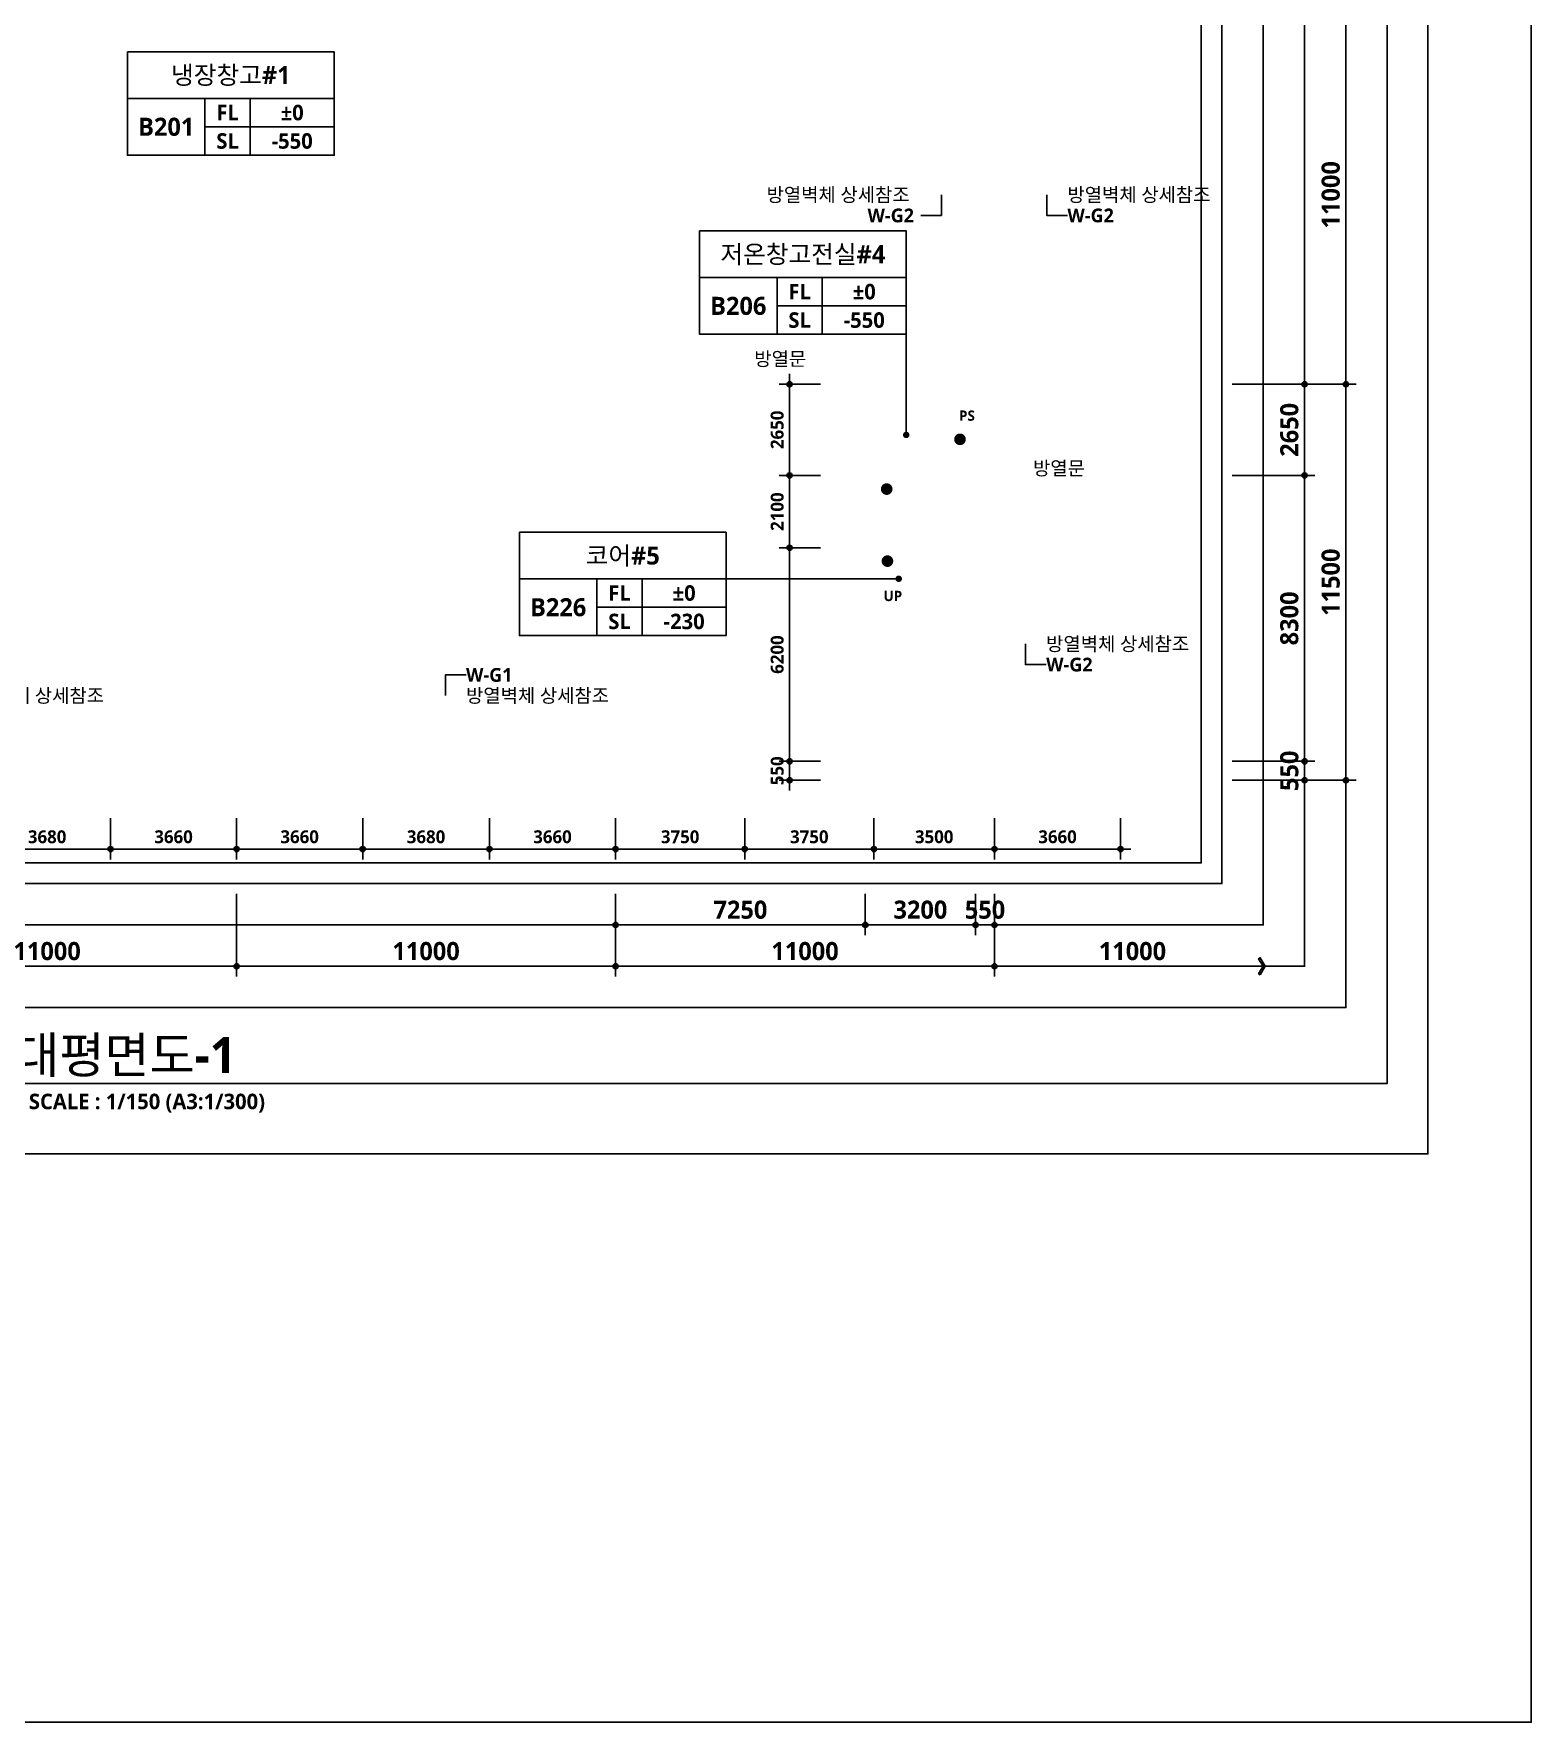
# Model space of a CAD drawing. Header units: millimetres. Extents: x -63924 to 190228206, y 0 to 456875599.
# Drawn here: x 45633 to 89100, y 0 to 49025 of the extents above; entities that cross this region are included whole.
import ezdxf
from ezdxf.enums import TextEntityAlignment as Align

# ---------------------------------------------------------------- set-up
doc = ezdxf.new("R2010")
doc.units = ezdxf.units.MM
doc.header["$LTSCALE"] = 150
doc.header["$MEASUREMENT"] = 0
doc.header["$PDSIZE"] = -10
doc.layers.get('0').update_dxf_attribs({"linetype": 'CONTINUOUS'})
doc.layers.get('Defpoints').update_dxf_attribs({"color": 153, "linetype": 'CONTINUOUS'})
for name, color, linetype in [('A-ANNO-DIM', 4, 'CONTINUOUS'), ('A-ANNO-GRA1', 7, 'CONTINUOUS'), ('A-ANNO-LEAD', 4, 'CONTINUOUS'), ('A-ANNO-TEXT1', 7, 'CONTINUOUS'), ('A-ANNO-TEXT2', 3, 'CONTINUOUS'), ('A-ANNO-TITL', 7, 'CONTINUOUS'), ('A-FLOR-MARK-ARCH', 1, 'CONTINUOUS'), ('A-ST-AXIS-DIM', 7, 'CONTINUOUS'), ('AA-XXXX-TXT1', 2, 'CONTINUOUS')]:
    doc.layers.add(name, color=color, linetype=linetype)
for name, color, linetype, plot in [('Defpoint', 161, 'CONTINUOUS', False), ('G(그리드1)', 185, 'CONTINUOUS', False), ('G(그리드2)', 235, 'CONTINUOUS', False)]:
    doc.layers.add(name, color=color, linetype=linetype, plot=plot)
doc.styles.add('2020음성 1차', font='')
doc.styles.add('SH_나눔', font='')
doc.styles.add('SH_대대리576', font='')
doc.styles.add('SH_진천_나눔', font='')
doc.styles.get('2020음성 1차').set_extended_font_data('NanumGothic', bold=True)
doc.styles.get('SH_나눔').set_extended_font_data('NanumGothic', bold=True)
doc.styles.get('SH_대대리576').set_extended_font_data('NanumGothic', bold=True)
doc.styles.get('SH_진천_나눔').set_extended_font_data('NanumGothic', bold=True)
doc.dimstyles.new('SHP 300', dxfattribs={"dimscale": 150, "dimtxt": 3.5, "dimasz": 1, "dimexe": 2, "dimexo": 2, "dimgap": 1, "dimtad": 1, "dimdec": 0, "dimzin": 0, "dimdsep": 46, "dimtxsty": 'SH_대대리576', "dimblk": 'DIMDOT', "dimcen": 0.09, "dimclrt": 3, "dimadec": 0, "dimazin": 1, "dimtfac": 1, "dimtdec": 0, "dimtix": 1, "dimtmove": 2, "dimatfit": 0, "dimldrblk": 'DIMDOT', "dimfxl": 1, "dimtolj": 1, "dimtzin": 0, "dimarcsym": 0})
doc.dimstyles.new('SHP300내부', dxfattribs={"dimscale": 150, "dimtxt": 2.5, "dimasz": 1, "dimexe": 2, "dimexo": 2, "dimgap": 1, "dimtad": 1, "dimdec": 0, "dimzin": 0, "dimdsep": 46, "dimtxsty": 'SH_대대리576', "dimblk": 'DIMDOT', "dimcen": 0.09, "dimclrd": 256, "dimclre": 256, "dimclrt": 3, "dimadec": 0, "dimazin": 1, "dimtfac": 1, "dimtdec": 0, "dimtix": 1, "dimtmove": 2, "dimatfit": 0, "dimldrblk": 'DIMDOT', "dimfxl": 1, "dimtolj": 1, "dimtzin": 0, "dimlwd": -1, "dimlwe": -1, "dimarcsym": 0})

# ---------------------------------------------------------------- blocks, each defined once
blk = doc.blocks.new('*U12')
at = {"layer": 'A-ANNO-TITL'}
blk.add_line((0, 0), (5050, 0), dxfattribs=at)
blk.add_circle((-450, 0), 450, dxfattribs=at)
at = {"layer": 'AA-XXXX-TXT1', "style": 'SH_대대리576'}
blk.add_attdef('DWG.TITLE', (250, 100), '', height=350, dxfattribs=at)
at = {"layer": 'AA-XXXX-TXT1', "color": 7, "style": 'SH_대대리576'}
blk.add_attdef('NO1', text='', height=300, dxfattribs=at).set_placement((-450, 0), align=Align.MIDDLE)
at = {"layer": 'AA-XXXX-TXT1', "style": 'SH_대대리576'}
blk.add_attdef('SCALE', text='', height=150, dxfattribs=at).set_placement((4800, -100), align=Align.TOP_RIGHT)
blk = doc.blocks.new('DIMDOT')
at = {"color": 0}
blk.add_line((-2, 0), (2, 0), dxfattribs=at)
for radius in [0.5, 0.25]:
    blk.add_circle((0, 0), radius, dxfattribs=at)
blk = doc.blocks.new('*D205')
at = {"layer": 'A-ANNO-DIM', "transparency": 16777216}
for p, q in [((68470, 36200), (67270, 36200)), ((67570, 36050), (67570, 34250)), ((68470, 34100), (67270, 34100))]:
    blk.add_line(p, q, dxfattribs=at)
at = {"layer": 'Defpoints', "color": 0, "transparency": 16777216}
for p in [(68770, 36200), (67570, 34100), (68770, 34100)]:
    blk.add_point(p, dxfattribs=at)
at = {"layer": 'A-ANNO-DIM', "linetype": 'ByBlock', "transparency": 16777216, "xscale": 150, "yscale": 150, "zscale": 150}
for p, rotation in [((67570, 36200), 90), ((67570, 34100), 270)]:
    blk.add_blockref('DIMDOT', p, dxfattribs=dict(at, rotation=rotation))
at = {"layer": 'A-ANNO-DIM', "color": 3, "transparency": 16777216, "insert": (67214, 35150), "char_height": 375, "attachment_point": 5, "rotation": 90, "style": 'SH_대대리576'}
blk.add_mtext('\\A1;2100', dxfattribs=at)
blk = doc.blocks.new('*D206')
at = {"layer": 'A-ANNO-DIM', "transparency": 16777216}
for p, q in [((68470, 38850), (67270, 38850)), ((67570, 36350), (67570, 38700)), ((68470, 36200), (67270, 36200))]:
    blk.add_line(p, q, dxfattribs=at)
at = {"layer": 'Defpoints', "color": 0, "transparency": 16777216}
for p in [(67570, 38850), (68770, 38850), (68770, 36200)]:
    blk.add_point(p, dxfattribs=at)
at = {"layer": 'A-ANNO-DIM', "linetype": 'ByBlock', "transparency": 16777216, "xscale": 150, "yscale": 150, "zscale": 150}
for p, rotation in [((67570, 38850), 90), ((67570, 36200), 270)]:
    blk.add_blockref('DIMDOT', p, dxfattribs=dict(at, rotation=rotation))
at = {"layer": 'A-ANNO-DIM', "color": 3, "transparency": 16777216, "insert": (67213, 37525), "char_height": 375, "attachment_point": 5, "rotation": 90, "style": 'SH_대대리576'}
blk.add_mtext('\\A1;2650', dxfattribs=at)
blk = doc.blocks.new('*D207')
at = {"layer": 'A-ANNO-DIM', "transparency": 16777216}
for p, q in [((68470, 34100), (67270, 34100)), ((67570, 28050), (67570, 33950)), ((68470, 27900), (67270, 27900))]:
    blk.add_line(p, q, dxfattribs=at)
at = {"layer": 'Defpoints', "color": 0, "transparency": 16777216}
for p in [(67570, 34100), (68770, 34100), (68770, 27900)]:
    blk.add_point(p, dxfattribs=at)
at = {"layer": 'A-ANNO-DIM', "linetype": 'ByBlock', "transparency": 16777216, "xscale": 150, "yscale": 150, "zscale": 150}
for p, rotation in [((67570, 34100), 90), ((67570, 27900), 270)]:
    blk.add_blockref('DIMDOT', p, dxfattribs=dict(at, rotation=rotation))
at = {"layer": 'A-ANNO-DIM', "color": 3, "transparency": 16777216, "insert": (67213, 31000), "char_height": 375, "attachment_point": 5, "rotation": 90, "style": 'SH_대대리576'}
blk.add_mtext('\\A1;6200', dxfattribs=at)
blk = doc.blocks.new('*D254')
at = {"layer": 'A-ANNO-DIM', "transparency": 16777216}
for p, q in [((44180, 26250), (44180, 25050)), ((47860, 26250), (47860, 25050)), ((47710, 25350), (44330, 25350))]:
    blk.add_line(p, q, dxfattribs=at)
at = {"layer": 'Defpoints', "color": 0, "transparency": 16777216}
for p in [(44180, 26550), (47860, 26550), (44180, 25350)]:
    blk.add_point(p, dxfattribs=at)
at = {"layer": 'A-ANNO-DIM', "linetype": 'ByBlock', "transparency": 16777216, "xscale": 150, "yscale": 150, "zscale": 150, "rotation": 180}
blk.add_blockref('DIMDOT', (44180, 25350), dxfattribs=at)
at = {"layer": 'A-ANNO-DIM', "linetype": 'ByBlock', "transparency": 16777216, "xscale": 150, "yscale": 150, "zscale": 150}
blk.add_blockref('DIMDOT', (47860, 25350), dxfattribs=at)
at = {"layer": 'A-ANNO-DIM', "color": 3, "transparency": 16777216, "insert": (46020, 25707), "char_height": 375, "attachment_point": 5, "style": 'SH_대대리576'}
blk.add_mtext('\\A1;3680', dxfattribs=at)
blk = doc.blocks.new('*D256')
at = {"layer": 'A-ANNO-DIM', "transparency": 16777216}
for p, q in [((47860, 26250), (47860, 25050)), ((51520, 26250), (51520, 25050)), ((48010, 25350), (51370, 25350))]:
    blk.add_line(p, q, dxfattribs=at)
at = {"layer": 'Defpoints', "color": 0, "transparency": 16777216}
for p in [(47860, 26550), (51520, 26550), (51520, 25350)]:
    blk.add_point(p, dxfattribs=at)
at = {"layer": 'A-ANNO-DIM', "linetype": 'ByBlock', "transparency": 16777216, "xscale": 150, "yscale": 150, "zscale": 150, "rotation": 180}
blk.add_blockref('DIMDOT', (47860, 25350), dxfattribs=at)
at = {"layer": 'A-ANNO-DIM', "linetype": 'ByBlock', "transparency": 16777216, "xscale": 150, "yscale": 150, "zscale": 150}
blk.add_blockref('DIMDOT', (51520, 25350), dxfattribs=at)
at = {"layer": 'A-ANNO-DIM', "color": 3, "transparency": 16777216, "insert": (49690, 25707), "char_height": 375, "attachment_point": 5, "style": 'SH_대대리576'}
blk.add_mtext('\\A1;3660', dxfattribs=at)
blk = doc.blocks.new('*D257')
at = {"layer": 'A-ANNO-DIM', "transparency": 16777216}
for p, q in [((51520, 26250), (51520, 25050)), ((55180, 26250), (55180, 25050)), ((51670, 25350), (55030, 25350))]:
    blk.add_line(p, q, dxfattribs=at)
at = {"layer": 'Defpoints', "color": 0, "transparency": 16777216}
for p in [(51520, 26550), (55180, 26550), (55180, 25350)]:
    blk.add_point(p, dxfattribs=at)
at = {"layer": 'A-ANNO-DIM', "linetype": 'ByBlock', "transparency": 16777216, "xscale": 150, "yscale": 150, "zscale": 150, "rotation": 180}
blk.add_blockref('DIMDOT', (51520, 25350), dxfattribs=at)
at = {"layer": 'A-ANNO-DIM', "linetype": 'ByBlock', "transparency": 16777216, "xscale": 150, "yscale": 150, "zscale": 150}
blk.add_blockref('DIMDOT', (55180, 25350), dxfattribs=at)
at = {"layer": 'A-ANNO-DIM', "color": 3, "transparency": 16777216, "insert": (53350, 25707), "char_height": 375, "attachment_point": 5, "style": 'SH_대대리576'}
blk.add_mtext('\\A1;3660', dxfattribs=at)
blk = doc.blocks.new('*D258')
at = {"layer": 'A-ANNO-DIM', "transparency": 16777216}
for p, q in [((55180, 26250), (55180, 25050)), ((58860, 26250), (58860, 25050)), ((58710, 25350), (55330, 25350))]:
    blk.add_line(p, q, dxfattribs=at)
at = {"layer": 'Defpoints', "color": 0, "transparency": 16777216}
for p in [(55180, 26550), (58860, 26550), (55180, 25350)]:
    blk.add_point(p, dxfattribs=at)
at = {"layer": 'A-ANNO-DIM', "linetype": 'ByBlock', "transparency": 16777216, "xscale": 150, "yscale": 150, "zscale": 150, "rotation": 180}
blk.add_blockref('DIMDOT', (55180, 25350), dxfattribs=at)
at = {"layer": 'A-ANNO-DIM', "linetype": 'ByBlock', "transparency": 16777216, "xscale": 150, "yscale": 150, "zscale": 150}
blk.add_blockref('DIMDOT', (58860, 25350), dxfattribs=at)
at = {"layer": 'A-ANNO-DIM', "color": 3, "transparency": 16777216, "insert": (57020, 25707), "char_height": 375, "attachment_point": 5, "style": 'SH_대대리576'}
blk.add_mtext('\\A1;3680', dxfattribs=at)
blk = doc.blocks.new('*D259')
at = {"layer": 'A-ANNO-DIM', "transparency": 16777216}
for p, q in [((58860, 26250), (58860, 25050)), ((62520, 26250), (62520, 25050)), ((59010, 25350), (62370, 25350))]:
    blk.add_line(p, q, dxfattribs=at)
at = {"layer": 'Defpoints', "color": 0, "transparency": 16777216}
for p in [(58860, 26550), (62520, 26550), (62520, 25350)]:
    blk.add_point(p, dxfattribs=at)
at = {"layer": 'A-ANNO-DIM', "linetype": 'ByBlock', "transparency": 16777216, "xscale": 150, "yscale": 150, "zscale": 150, "rotation": 180}
blk.add_blockref('DIMDOT', (58860, 25350), dxfattribs=at)
at = {"layer": 'A-ANNO-DIM', "linetype": 'ByBlock', "transparency": 16777216, "xscale": 150, "yscale": 150, "zscale": 150}
blk.add_blockref('DIMDOT', (62520, 25350), dxfattribs=at)
at = {"layer": 'A-ANNO-DIM', "color": 3, "transparency": 16777216, "insert": (60690, 25707), "char_height": 375, "attachment_point": 5, "style": 'SH_대대리576'}
blk.add_mtext('\\A1;3660', dxfattribs=at)
blk = doc.blocks.new('*D260')
at = {"layer": 'A-ANNO-DIM', "transparency": 16777216}
for p, q in [((70020, 26250), (70020, 25050)), ((73520, 26250), (73520, 25050)), ((73370, 25350), (70170, 25350))]:
    blk.add_line(p, q, dxfattribs=at)
at = {"layer": 'Defpoints', "color": 0, "transparency": 16777216}
for p in [(70020, 26550), (73520, 26550), (70020, 25350)]:
    blk.add_point(p, dxfattribs=at)
at = {"layer": 'A-ANNO-DIM', "linetype": 'ByBlock', "transparency": 16777216, "xscale": 150, "yscale": 150, "zscale": 150, "rotation": 180}
blk.add_blockref('DIMDOT', (70020, 25350), dxfattribs=at)
at = {"layer": 'A-ANNO-DIM', "linetype": 'ByBlock', "transparency": 16777216, "xscale": 150, "yscale": 150, "zscale": 150}
blk.add_blockref('DIMDOT', (73520, 25350), dxfattribs=at)
at = {"layer": 'A-ANNO-DIM', "color": 3, "transparency": 16777216, "insert": (71770, 25707), "char_height": 375, "attachment_point": 5, "style": 'SH_대대리576'}
blk.add_mtext('\\A1;3500', dxfattribs=at)
blk = doc.blocks.new('*D261')
at = {"layer": 'A-ANNO-DIM', "transparency": 16777216}
for p, q in [((66270, 26250), (66270, 25050)), ((70020, 26250), (70020, 25050)), ((66420, 25350), (69870, 25350))]:
    blk.add_line(p, q, dxfattribs=at)
at = {"layer": 'Defpoints', "color": 0, "transparency": 16777216}
for p in [(66270, 26550), (70020, 26550), (70020, 25350)]:
    blk.add_point(p, dxfattribs=at)
at = {"layer": 'A-ANNO-DIM', "linetype": 'ByBlock', "transparency": 16777216, "xscale": 150, "yscale": 150, "zscale": 150, "rotation": 180}
blk.add_blockref('DIMDOT', (66270, 25350), dxfattribs=at)
at = {"layer": 'A-ANNO-DIM', "linetype": 'ByBlock', "transparency": 16777216, "xscale": 150, "yscale": 150, "zscale": 150}
blk.add_blockref('DIMDOT', (70020, 25350), dxfattribs=at)
at = {"layer": 'A-ANNO-DIM', "color": 3, "transparency": 16777216, "insert": (68145, 25707), "char_height": 375, "attachment_point": 5, "style": 'SH_대대리576'}
blk.add_mtext('\\A1;3750', dxfattribs=at)
blk = doc.blocks.new('*D262')
at = {"layer": 'A-ANNO-DIM', "transparency": 16777216}
for p, q in [((62520, 26250), (62520, 25050)), ((66270, 26250), (66270, 25050)), ((66120, 25350), (62670, 25350))]:
    blk.add_line(p, q, dxfattribs=at)
at = {"layer": 'Defpoints', "color": 0, "transparency": 16777216}
for p in [(62520, 26550), (66270, 26550), (62520, 25350)]:
    blk.add_point(p, dxfattribs=at)
at = {"layer": 'A-ANNO-DIM', "linetype": 'ByBlock', "transparency": 16777216, "xscale": 150, "yscale": 150, "zscale": 150, "rotation": 180}
blk.add_blockref('DIMDOT', (62520, 25350), dxfattribs=at)
at = {"layer": 'A-ANNO-DIM', "linetype": 'ByBlock', "transparency": 16777216, "xscale": 150, "yscale": 150, "zscale": 150}
blk.add_blockref('DIMDOT', (66270, 25350), dxfattribs=at)
at = {"layer": 'A-ANNO-DIM', "color": 3, "transparency": 16777216, "insert": (64395, 25707), "char_height": 375, "attachment_point": 5, "style": 'SH_대대리576'}
blk.add_mtext('\\A1;3750', dxfattribs=at)
blk = doc.blocks.new('*D263')
at = {"layer": 'A-ANNO-DIM', "transparency": 16777216}
for p, q in [((73520, 26250), (73520, 25050)), ((77180, 26250), (77180, 25050)), ((73670, 25350), (77030, 25350))]:
    blk.add_line(p, q, dxfattribs=at)
at = {"layer": 'Defpoints', "color": 0, "transparency": 16777216}
for p in [(73520, 26550), (77180, 26550), (77180, 25350)]:
    blk.add_point(p, dxfattribs=at)
at = {"layer": 'A-ANNO-DIM', "linetype": 'ByBlock', "transparency": 16777216, "xscale": 150, "yscale": 150, "zscale": 150, "rotation": 180}
blk.add_blockref('DIMDOT', (73520, 25350), dxfattribs=at)
at = {"layer": 'A-ANNO-DIM', "linetype": 'ByBlock', "transparency": 16777216, "xscale": 150, "yscale": 150, "zscale": 150}
blk.add_blockref('DIMDOT', (77180, 25350), dxfattribs=at)
at = {"layer": 'A-ANNO-DIM', "color": 3, "transparency": 16777216, "insert": (75350, 25707), "char_height": 375, "attachment_point": 5, "style": 'SH_대대리576'}
blk.add_mtext('\\A1;3660', dxfattribs=at)
blk = doc.blocks.new('G$C9D92D8A7')
at = {"layer": 'A-ANNO-GRA1'}
for p, q in [((0, 11), (40, 11)), ((15, 11), (15, 0)), ((23.75, 11), (23.75, 0)), ((15, 5.5), (40, 5.5))]:
    blk.add_line(p, q, dxfattribs=at)
blk.add_lwpolyline([(0, 20), (0, 0), (40, 0), (40, 20)], close=True, dxfattribs=at)
at = {"style": '2020음성 1차'}
for tag, height, p in [('실명', 3.5, (20, 15.5)), ('마감레벨', 3, (31.875, 8.25)), ('실번호', 3.5, (7.5, 5.5)), ('구조레벨', 3, (31.875, 2.75))]:
    blk.add_attdef(tag, text='', height=height, dxfattribs=at).set_placement(p, align=Align.MIDDLE_CENTER)
at = {"layer": 'A-ANNO-TEXT1', "style": 'SH_나눔'}
for s, p in [('FL', (19.375, 8.25)), ('SL', (19.375, 2.75))]:
    blk.add_text(s, height=3, dxfattribs=at).set_placement(p, align=Align.MIDDLE)
blk = doc.blocks.new('*D334')
at = {"layer": 'A-ST-AXIS-DIM', "color": 0, "lineweight": -2, "transparency": 16777216}
for p, q in [((40520, 24050), (40520, 21650)), ((51520, 24050), (51520, 21650)), ((40670, 21950), (51370, 21950))]:
    blk.add_line(p, q, dxfattribs=at)
at = {"layer": 'Defpoints', "color": 0, "transparency": 16777216}
for p in [(40520, 24350), (51520, 24350), (51520, 21950)]:
    blk.add_point(p, dxfattribs=at)
at = {"layer": 'A-ST-AXIS-DIM', "color": 0, "linetype": 'ByBlock', "lineweight": -2, "transparency": 16777216, "xscale": 150, "yscale": 150, "zscale": 150, "rotation": 180}
blk.add_blockref('DIMDOT', (40520, 21950), dxfattribs=at)
at = {"layer": 'A-ST-AXIS-DIM', "color": 0, "linetype": 'ByBlock', "lineweight": -2, "transparency": 16777216, "xscale": 150, "yscale": 150, "zscale": 150}
blk.add_blockref('DIMDOT', (51520, 21950), dxfattribs=at)
at = {"layer": 'A-ST-AXIS-DIM', "color": 3, "transparency": 16777216, "insert": (46020, 22388), "char_height": 525, "attachment_point": 5, "style": 'SH_대대리576'}
blk.add_mtext('\\A1;11000', dxfattribs=at)
blk = doc.blocks.new('*D335')
at = {"layer": 'A-ST-AXIS-DIM', "color": 0, "lineweight": -2, "transparency": 16777216}
for p, q in [((51520, 24050), (51520, 21650)), ((62520, 24050), (62520, 21650)), ((62370, 21950), (51670, 21950))]:
    blk.add_line(p, q, dxfattribs=at)
at = {"layer": 'Defpoints', "color": 0, "transparency": 16777216}
for p in [(51520, 24350), (62520, 24350), (51520, 21950)]:
    blk.add_point(p, dxfattribs=at)
at = {"layer": 'A-ST-AXIS-DIM', "color": 0, "linetype": 'ByBlock', "lineweight": -2, "transparency": 16777216, "xscale": 150, "yscale": 150, "zscale": 150, "rotation": 180}
blk.add_blockref('DIMDOT', (51520, 21950), dxfattribs=at)
at = {"layer": 'A-ST-AXIS-DIM', "color": 0, "linetype": 'ByBlock', "lineweight": -2, "transparency": 16777216, "xscale": 150, "yscale": 150, "zscale": 150}
blk.add_blockref('DIMDOT', (62520, 21950), dxfattribs=at)
at = {"layer": 'A-ST-AXIS-DIM', "color": 3, "transparency": 16777216, "insert": (57020, 22388), "char_height": 525, "attachment_point": 5, "style": 'SH_대대리576'}
blk.add_mtext('\\A1;11000', dxfattribs=at)
blk = doc.blocks.new('*D336')
at = {"layer": 'A-ST-AXIS-DIM', "color": 0, "lineweight": -2, "transparency": 16777216}
for p, q in [((62520, 24050), (62520, 21650)), ((73520, 24050), (73520, 21650)), ((62670, 21950), (73370, 21950))]:
    blk.add_line(p, q, dxfattribs=at)
at = {"layer": 'Defpoints', "color": 0, "transparency": 16777216}
for p in [(62520, 24350), (73520, 24350), (73520, 21950)]:
    blk.add_point(p, dxfattribs=at)
at = {"layer": 'A-ST-AXIS-DIM', "color": 0, "linetype": 'ByBlock', "lineweight": -2, "transparency": 16777216, "xscale": 150, "yscale": 150, "zscale": 150, "rotation": 180}
blk.add_blockref('DIMDOT', (62520, 21950), dxfattribs=at)
at = {"layer": 'A-ST-AXIS-DIM', "color": 0, "linetype": 'ByBlock', "lineweight": -2, "transparency": 16777216, "xscale": 150, "yscale": 150, "zscale": 150}
blk.add_blockref('DIMDOT', (73520, 21950), dxfattribs=at)
at = {"layer": 'A-ST-AXIS-DIM', "color": 3, "transparency": 16777216, "insert": (68020, 22388), "char_height": 525, "attachment_point": 5, "style": 'SH_대대리576'}
blk.add_mtext('\\A1;11000', dxfattribs=at)
blk = doc.blocks.new('*D346')
at = {"layer": 'A-ANNO-DIM', "transparency": 16777216}
blk.add_arc((150630, 27350), 1820, 50.9975, 175.2755, dxfattribs=at)
at = {"layer": 'Defpoints', "color": 0, "transparency": 16777216}
for p in [(168630, 46168), (150603, 29169), (26630, 27350), (168630, 27350), (144057, 20479)]:
    blk.add_point(p, dxfattribs=at)
at = {"layer": 'A-ANNO-DIM', "linetype": 'ByBlock', "transparency": 16777216, "xscale": 150, "yscale": 150, "zscale": 150}
for p, rotation in [((151888, 28665), 318.6352696960233), ((148810, 27350), 267.6377603239947)]:
    blk.add_blockref('DIMDOT', p, dxfattribs=dict(at, rotation=rotation))
at = {"layer": 'A-ANNO-DIM', "color": 3, "transparency": 16777216, "insert": (149772, 29358), "char_height": 375, "attachment_point": 5, "rotation": 23.1365, "style": 'SH_대대리576'}
blk.add_mtext('\\A1;134%%d', dxfattribs=at)
blk = doc.blocks.new('*D376')
at = {"layer": 'A-ST-AXIS-DIM', "color": 0, "lineweight": -2, "transparency": 16777216}
for p, q in [((80420, 38850), (84020, 38850)), ((83720, 38700), (83720, 27500)), ((80420, 27350), (84020, 27350))]:
    blk.add_line(p, q, dxfattribs=at)
at = {"layer": 'Defpoints', "color": 0, "transparency": 16777216}
for p in [(80120, 38850), (80120, 27350), (83720, 27350)]:
    blk.add_point(p, dxfattribs=at)
at = {"layer": 'A-ST-AXIS-DIM', "color": 0, "linetype": 'ByBlock', "lineweight": -2, "transparency": 16777216, "xscale": 150, "yscale": 150, "zscale": 150}
for p, rotation in [((83720, 38850), 90), ((83720, 27350), 270)]:
    blk.add_blockref('DIMDOT', p, dxfattribs=dict(at, rotation=rotation))
at = {"layer": 'A-ST-AXIS-DIM', "color": 3, "transparency": 16777216, "insert": (83281, 33100), "char_height": 525, "attachment_point": 5, "rotation": 90, "style": 'SH_대대리576'}
blk.add_mtext('\\A1;11500', dxfattribs=at)
blk = doc.blocks.new('*D377')
at = {"layer": 'A-ST-AXIS-DIM', "color": 0, "lineweight": -2, "transparency": 16777216}
for p, q in [((80420, 49850), (84020, 49850)), ((83720, 39000), (83720, 49700)), ((80420, 38850), (84020, 38850))]:
    blk.add_line(p, q, dxfattribs=at)
at = {"layer": 'Defpoints', "color": 0, "transparency": 16777216}
for p in [(80120, 49850), (83720, 49850), (80120, 38850)]:
    blk.add_point(p, dxfattribs=at)
at = {"layer": 'A-ST-AXIS-DIM', "color": 0, "linetype": 'ByBlock', "lineweight": -2, "transparency": 16777216, "xscale": 150, "yscale": 150, "zscale": 150}
for p, rotation in [((83720, 49850), 90), ((83720, 38850), 270)]:
    blk.add_blockref('DIMDOT', p, dxfattribs=dict(at, rotation=rotation))
at = {"layer": 'A-ST-AXIS-DIM', "color": 3, "transparency": 16777216, "insert": (83282, 44350), "char_height": 525, "attachment_point": 5, "rotation": 90, "style": 'SH_대대리576'}
blk.add_mtext('\\A1;11000', dxfattribs=at)
blk = doc.blocks.new('*D383')
at = {"layer": 'A-ST-AXIS-DIM', "color": 0, "lineweight": -2, "transparency": 16777216}
for p, q in [((82520, 28050), (82520, 28200)), ((80420, 27900), (82820, 27900)), ((82520, 27900), (82520, 27350)), ((80420, 27350), (82820, 27350)), ((82520, 27200), (82520, 27050))]:
    blk.add_line(p, q, dxfattribs=at)
at = {"layer": 'Defpoints', "color": 0, "transparency": 16777216}
for p in [(80120, 27900), (80120, 27350), (82520, 27350)]:
    blk.add_point(p, dxfattribs=at)
at = {"layer": 'A-ST-AXIS-DIM', "color": 0, "linetype": 'ByBlock', "lineweight": -2, "transparency": 16777216, "xscale": 150, "yscale": 150, "zscale": 150}
for p, rotation in [((82520, 27900), 270), ((82520, 27350), 90)]:
    blk.add_blockref('DIMDOT', p, dxfattribs=dict(at, rotation=rotation))
at = {"layer": 'A-ST-AXIS-DIM', "color": 3, "transparency": 16777216, "insert": (82081, 27625), "char_height": 525, "attachment_point": 5, "rotation": 90, "style": 'SH_대대리576'}
blk.add_mtext('\\A1;550', dxfattribs=at)
blk = doc.blocks.new('*D384')
at = {"layer": 'A-ST-AXIS-DIM', "color": 0, "lineweight": -2, "transparency": 16777216}
for p, q in [((80420, 36200), (82820, 36200)), ((82520, 28050), (82520, 36050)), ((80420, 27900), (82820, 27900))]:
    blk.add_line(p, q, dxfattribs=at)
at = {"layer": 'Defpoints', "color": 0, "transparency": 16777216}
for p in [(80120, 36200), (82520, 36200), (80120, 27900)]:
    blk.add_point(p, dxfattribs=at)
at = {"layer": 'A-ST-AXIS-DIM', "color": 0, "linetype": 'ByBlock', "lineweight": -2, "transparency": 16777216, "xscale": 150, "yscale": 150, "zscale": 150}
for p, rotation in [((82520, 36200), 90), ((82520, 27900), 270)]:
    blk.add_blockref('DIMDOT', p, dxfattribs=dict(at, rotation=rotation))
at = {"layer": 'A-ST-AXIS-DIM', "color": 3, "transparency": 16777216, "insert": (82080, 32050), "char_height": 525, "attachment_point": 5, "rotation": 90, "style": 'SH_대대리576'}
blk.add_mtext('\\A1;8300', dxfattribs=at)
blk = doc.blocks.new('*D385')
at = {"layer": 'A-ST-AXIS-DIM', "color": 0, "lineweight": -2, "transparency": 16777216}
for p, q in [((80420, 38850), (82820, 38850)), ((82520, 38700), (82520, 36350)), ((80420, 36200), (82820, 36200))]:
    blk.add_line(p, q, dxfattribs=at)
at = {"layer": 'Defpoints', "color": 0, "transparency": 16777216}
for p in [(80120, 38850), (80120, 36200), (82520, 36200)]:
    blk.add_point(p, dxfattribs=at)
at = {"layer": 'A-ST-AXIS-DIM', "color": 0, "linetype": 'ByBlock', "lineweight": -2, "transparency": 16777216, "xscale": 150, "yscale": 150, "zscale": 150}
for p, rotation in [((82520, 38850), 90), ((82520, 36200), 270)]:
    blk.add_blockref('DIMDOT', p, dxfattribs=dict(at, rotation=rotation))
at = {"layer": 'A-ST-AXIS-DIM', "color": 3, "transparency": 16777216, "insert": (82080, 37525), "char_height": 525, "attachment_point": 5, "rotation": 90, "style": 'SH_대대리576'}
blk.add_mtext('\\A1;2650', dxfattribs=at)
blk = doc.blocks.new('*D389')
at = {"layer": 'A-ST-AXIS-DIM', "color": 0, "lineweight": -2, "transparency": 16777216}
for p, q in [((72970, 24050), (72970, 22850)), ((73520, 24050), (73520, 22850)), ((72820, 23150), (72670, 23150)), ((72970, 23150), (73520, 23150)), ((73670, 23150), (73820, 23150))]:
    blk.add_line(p, q, dxfattribs=at)
at = {"layer": 'Defpoints', "color": 0, "transparency": 16777216}
for p in [(72970, 24350), (73520, 24350), (73520, 23150)]:
    blk.add_point(p, dxfattribs=at)
at = {"layer": 'A-ST-AXIS-DIM', "color": 0, "linetype": 'ByBlock', "lineweight": -2, "transparency": 16777216, "xscale": 150, "yscale": 150, "zscale": 150}
blk.add_blockref('DIMDOT', (72970, 23150), dxfattribs=at)
at = {"layer": 'A-ST-AXIS-DIM', "color": 0, "linetype": 'ByBlock', "lineweight": -2, "transparency": 16777216, "xscale": 150, "yscale": 150, "zscale": 150, "rotation": 180}
blk.add_blockref('DIMDOT', (73520, 23150), dxfattribs=at)
at = {"layer": 'A-ST-AXIS-DIM', "color": 3, "transparency": 16777216, "insert": (73245, 23589), "char_height": 525, "attachment_point": 5, "style": 'SH_대대리576'}
blk.add_mtext('\\A1;550', dxfattribs=at)
blk = doc.blocks.new('*D390')
at = {"layer": 'A-ST-AXIS-DIM', "color": 0, "lineweight": -2, "transparency": 16777216}
for p, q in [((69770, 24050), (69770, 22850)), ((72970, 24050), (72970, 22850)), ((72820, 23150), (69920, 23150))]:
    blk.add_line(p, q, dxfattribs=at)
at = {"layer": 'Defpoints', "color": 0, "transparency": 16777216}
for p in [(69770, 24350), (72970, 24350), (69770, 23150)]:
    blk.add_point(p, dxfattribs=at)
at = {"layer": 'A-ST-AXIS-DIM', "color": 0, "linetype": 'ByBlock', "lineweight": -2, "transparency": 16777216, "xscale": 150, "yscale": 150, "zscale": 150, "rotation": 180}
blk.add_blockref('DIMDOT', (69770, 23150), dxfattribs=at)
at = {"layer": 'A-ST-AXIS-DIM', "color": 0, "linetype": 'ByBlock', "lineweight": -2, "transparency": 16777216, "xscale": 150, "yscale": 150, "zscale": 150}
blk.add_blockref('DIMDOT', (72970, 23150), dxfattribs=at)
at = {"layer": 'A-ST-AXIS-DIM', "color": 3, "transparency": 16777216, "insert": (71370, 23590), "char_height": 525, "attachment_point": 5, "style": 'SH_대대리576'}
blk.add_mtext('\\A1;3200', dxfattribs=at)
blk = doc.blocks.new('*D391')
at = {"layer": 'A-ST-AXIS-DIM', "color": 0, "lineweight": -2, "transparency": 16777216}
for p, q in [((62520, 24050), (62520, 22850)), ((69770, 24050), (69770, 22850)), ((62670, 23150), (69620, 23150))]:
    blk.add_line(p, q, dxfattribs=at)
at = {"layer": 'Defpoints', "color": 0, "transparency": 16777216}
for p in [(62520, 24350), (69770, 24350), (69770, 23150)]:
    blk.add_point(p, dxfattribs=at)
at = {"layer": 'A-ST-AXIS-DIM', "color": 0, "linetype": 'ByBlock', "lineweight": -2, "transparency": 16777216, "xscale": 150, "yscale": 150, "zscale": 150, "rotation": 180}
blk.add_blockref('DIMDOT', (62520, 23150), dxfattribs=at)
at = {"layer": 'A-ST-AXIS-DIM', "color": 0, "linetype": 'ByBlock', "lineweight": -2, "transparency": 16777216, "xscale": 150, "yscale": 150, "zscale": 150}
blk.add_blockref('DIMDOT', (69770, 23150), dxfattribs=at)
at = {"layer": 'A-ST-AXIS-DIM', "color": 3, "transparency": 16777216, "insert": (66145, 23589), "char_height": 525, "attachment_point": 5, "style": 'SH_대대리576'}
blk.add_mtext('\\A1;7250', dxfattribs=at)
blk = doc.blocks.new('*D870')
at = {"layer": 'A-ANNO-DIM', "transparency": 16777216}
for p, q in [((67570, 28050), (67570, 28200)), ((68470, 27900), (67270, 27900)), ((67570, 27900), (67570, 27350)), ((68470, 27350), (67270, 27350)), ((67570, 27200), (67570, 27050))]:
    blk.add_line(p, q, dxfattribs=at)
at = {"layer": 'Defpoints', "color": 0, "transparency": 16777216}
for p in [(68770, 27900), (67570, 27350), (68770, 27350)]:
    blk.add_point(p, dxfattribs=at)
at = {"layer": 'A-ANNO-DIM', "linetype": 'ByBlock', "transparency": 16777216, "xscale": 150, "yscale": 150, "zscale": 150}
for p, rotation in [((67570, 27900), 270), ((67570, 27350), 90)]:
    blk.add_blockref('DIMDOT', p, dxfattribs=dict(at, rotation=rotation))
at = {"layer": 'A-ANNO-DIM', "color": 3, "transparency": 16777216, "insert": (67214, 27625), "char_height": 375, "attachment_point": 5, "rotation": 90, "style": 'SH_대대리576'}
blk.add_mtext('\\A1;550', dxfattribs=at)

msp = doc.modelspace()

# ---------------------------------------------------------------- linework, layer by layer
for points in [[(70957.5, 37377.2), (70957.5, 40300)], [(70740, 33200), (65729.7, 33200)]]:
    msp.add_lwpolyline(points)
at = {"const_width": 93.8}
for points in [[(70957.5, 37330.4, 1), (70957.5, 37424.1, 1)], [(70786.9, 33200, 1), (70693.1, 33200, 1)]]:
    msp.add_lwpolyline(points, format="xyb", close=True, dxfattribs=at)
at = {"layer": 'A-ANNO-LEAD'}
for points in [[(73177.5, 44350, 0, 83.3, 0), (72927.5, 44350, 0, 0, 0), (71377.5, 44350, 0, 0, 0)], [(73837.5, 44350, 0, 83.3, 0), (74087.5, 44350, 0, 0, 0), (75637.5, 44350, 0, 0, 0)], [(69490, 38385, 0, 83.3, 0), (69365, 38601.5, 0, 0, 0), (68796.5, 39586.2, 0, 0, 0), (68054.1, 39586.2, 0, 0, 0)], [(73260, 35210, 0, 83.3, 0), (73385, 35426.5, 0, 0, 0), (73953.5, 36411.2, 0, 0, 0), (74638.3, 36411.2, 0, 0, 0)], [(73220, 31310, 0, 83.3, 0), (73470, 31310, 0, 0, 0), (75020, 31310, 0, 0, 0)]]:
    msp.add_lwpolyline(points, format="xyseb", dxfattribs=at)
for points in [[(71377.5, 43750), (71977.5, 43750), (71977.5, 44350)], [(75637.5, 43750), (75037.5, 43750), (75037.5, 44350)], [(75020, 30710), (74420, 30710), (74420, 31310)]]:
    msp.add_lwpolyline(points, dxfattribs=at)
at = {"layer": 'A-ANNO-LEAD', "elevation": 103000}
msp.add_lwpolyline([(57580, 29809.2), (57580, 30409.2), (58180, 30409.2)], dxfattribs=at)
msp.add_lwpolyline([(57580, 28600, 0, 83.3, 0), (57580, 28850, 0, 0, 0), (57580, 29809.2, 0, 0, 0), (58180, 29809.2, 0, 0, 0)], format="xyseb", dxfattribs=at)
at = {"layer": 'A-FLOR-MARK-ARCH', "const_width": 168.8}
for points in [[(72434, 37250, 1), (72602.7, 37250, 1)], [(70306.7, 35804.6, 1), (70475.5, 35804.6, 1)], [(70327.5, 33712.9, 1), (70496.3, 33712.9, 1)]]:
    msp.add_lwpolyline(points, format="xyb", close=True, dxfattribs=at)
at = {"layer": 'A-ST-AXIS-DIM'}
msp.add_line((81380, 21950), (73670, 21950), dxfattribs=at)
at = {"layer": 'A-ST-AXIS-DIM', "linetype": 'Continuous'}
msp.add_lwpolyline([(81236.6, 21705.4), (81187.7, 21734.1), (81314.3, 21950), (81187.6, 22166), (81236.6, 22194.6), (81380, 21950)], close=True, dxfattribs=at)
at = {"layer": 'Defpoint'}
for points in [[(0, 126000), (89100, 126000), (89100, 0), (0, 0)], [(0, 0), (89100, 0), (89100, 126000), (0, 126000)], [(3000, 123000), (86100, 123000), (86100, 16500), (3000, 16500)], [(3000, 123000), (86100, 123000), (86100, 16500), (3000, 16500)]]:
    msp.add_lwpolyline(points, close=True, dxfattribs=at)
at = {"layer": 'G(그리드1)'}
for points in [[(6120, 119950), (84920, 119950), (84920, 18550), (6120, 18550)], [(7320, 118750), (83720, 118750), (83720, 20750), (7320, 20750)], [(8520, 117550), (82520, 117550), (82520, 21950), (8520, 21950)], [(9720, 116350), (81320, 116350), (81320, 23150), (9720, 23150)], [(10920, 115150), (80120, 115150), (80120, 24350), (10920, 24350)]]:
    msp.add_lwpolyline(points, close=True, dxfattribs=at)
at = {"layer": 'G(그리드2)'}
msp.add_lwpolyline([(11520, 114550), (79520, 114550), (79520, 24950), (11520, 24950)], close=True, dxfattribs=at)

# ---------------------------------------------------------------- block references
ref = msp.add_blockref('*U12', (37944.9, 18550), dxfattribs=dict(xscale=3, yscale=3, zscale=3))
ref.add_attrib('SCALE', 'SCALE : 1/150 (A3:1/300)', dxfattribs={"layer": 'A-ANNO-TITL', "height": 450, "style": 'SH_대대리576'}).set_placement((52345.1, 18250), align=Align.TOP_RIGHT)
ref.add_attrib('DWG.TITLE', '지하2층 확대평면도-1', (38694.9, 18850), dxfattribs={"layer": 'A-ANNO-TITL', "height": 1043.723, "style": 'SH_대대리576'})
ref.add_attrib('NO1', '1', dxfattribs={"layer": 'A-ANNO-TITL', "color": 7, "height": 750, "style": 'SH_대대리576'}).set_placement((36594.9, 18550), align=Align.MIDDLE)
at = {"layer": 'A-ANNO-TEXT1'}
ref = msp.add_blockref('G$C9D92D8A7', (48352.5, 45500), dxfattribs=dict(at, xscale=150, yscale=150, zscale=150))
ref.add_attrib('실명', '냉장창고#1', dxfattribs={"layer": 'A-ANNO-TEXT2', "height": 525, "style": '2020음성 1차'}).set_placement((51352.5, 47825, 103000), align=Align.MIDDLE_CENTER)
ref.add_attrib('실번호', 'B201', dxfattribs={"layer": 'A-ANNO-TEXT2', "height": 525, "style": '2020음성 1차'}).set_placement((49477.5, 46325, 103000), align=Align.MIDDLE_CENTER)
ref.add_attrib('마감레벨', '%%p0', dxfattribs={"height": 450, "style": '2020음성 1차'}).set_placement((53133.7, 46737.5, 103000), align=Align.MIDDLE_CENTER)
ref.add_attrib('구조레벨', '-550', dxfattribs={"height": 450, "style": '2020음성 1차'}).set_placement((53133.7, 45912.5, 103000), align=Align.MIDDLE_CENTER)
ref = msp.add_blockref('G$C9D92D8A7', (64957.5, 40300), dxfattribs=dict(at, xscale=150, yscale=150, zscale=150))
ref.add_attrib('실명', '저온창고전실#4', dxfattribs={"layer": 'A-ANNO-TEXT2', "height": 525, "style": '2020음성 1차'}).set_placement((67957.5, 42625, 309000), align=Align.MIDDLE_CENTER)
ref.add_attrib('실번호', 'B206', dxfattribs={"layer": 'A-ANNO-TEXT2', "height": 525, "style": '2020음성 1차'}).set_placement((66082.5, 41125, 309000), align=Align.MIDDLE_CENTER)
ref.add_attrib('마감레벨', '%%p0', dxfattribs={"height": 450, "style": '2020음성 1차'}).set_placement((69738.7, 41537.5, 309000), align=Align.MIDDLE_CENTER)
ref.add_attrib('구조레벨', '-550', dxfattribs={"height": 450, "style": '2020음성 1차'}).set_placement((69738.7, 40712.5, 309000), align=Align.MIDDLE_CENTER)
ref = msp.add_blockref('G$C9D92D8A7', (59729.7, 31550), dxfattribs=dict(at, xscale=150, yscale=150, zscale=150))
ref.add_attrib('실명', '코어#5', dxfattribs={"layer": 'A-ANNO-TEXT2', "height": 525, "style": '2020음성 1차'}).set_placement((62729.7, 33875, 309000), align=Align.MIDDLE_CENTER)
ref.add_attrib('실번호', 'B226', dxfattribs={"layer": 'A-ANNO-TEXT2', "height": 525, "style": '2020음성 1차'}).set_placement((60854.7, 32375, 309000), align=Align.MIDDLE_CENTER)
ref.add_attrib('마감레벨', '%%p0', dxfattribs={"height": 450, "style": '2020음성 1차'}).set_placement((64511, 32787.5, 309000), align=Align.MIDDLE_CENTER)
ref.add_attrib('구조레벨', '-230', dxfattribs={"height": 450, "style": '2020음성 1차'}).set_placement((64511, 31962.5, 309000), align=Align.MIDDLE_CENTER)
at = {"layer": 'A-ST-AXIS-DIM', "xscale": -150, "yscale": 150, "zscale": 150}
msp.add_blockref('DIMDOT', (73520, 21950), dxfattribs=at)

# ---------------------------------------------------------------- texts
at = {"layer": 'A-ANNO-TEXT1', "style": '2020음성 1차'}
for s, p in [('방열벽체 상세참조', (66904.2, 44350)), ('방열벽체 상세참조', (75637.5, 44350)), ('W-G2', (69835.5, 43750)), ('W-G2', (75637.5, 43750)), ('방열문 ', (74638.3, 36411.2)), ('방열벽체 상세참조', (75020, 31310)), ('W-G2', (75020, 30710)), ('W-G1', (58180, 30409.2, 103000)), ('방열벽체 상세참조', (43520, 29809.2, 103000)), ('방열벽체 상세참조', (58180, 29809.2, 103000))]:
    msp.add_text(s, height=400, dxfattribs=at).set_placement(p, align=Align.MIDDLE_LEFT)
msp.add_text('방열문', height=400, dxfattribs=at).set_placement((68054.1, 39586.2), align=Align.MIDDLE_RIGHT)
at = {"layer": 'A-ANNO-TEXT1', "style": 'SH_진천_나눔'}
for s, p in [('PS', (72720, 37937.5)), ('UP', (70570, 32700))]:
    msp.add_text(s, height=300, dxfattribs=at).set_placement(p, align=Align.MIDDLE)
at = {"layer": 'A-ST-AXIS-DIM', "color": 3, "insert": (77525, 22387.9), "char_height": 525, "attachment_point": 5, "style": 'SH_대대리576'}
msp.add_mtext('\\A1;11000', dxfattribs=at)

# ---------------------------------------------------------------- dimensions: what is measured, and where the dimension line sits
at = {"layer": 'A-ANNO-DIM'}
dim = msp.add_angular_dim_2l(base=(150603, 29169.4), line1=((144057.3, 20478.6), (168630, 46168.2)), line2=((26630, 27350, 103000), (168630, 27350)), dimstyle='SHP300내부', override={"dimtxsty": 'SH_대대리576', "dimldrblk": 'DIMDOT'}, dxfattribs=at)
dim.commit()
dim.dimension.update_dxf_attribs({"geometry": '*D346', "text_midpoint": (149772.2, 29357.6)})
for base, p1, p2, angle, picture, middle in [((67570, 38850), (68770, 36200), (68770, 38850), 270, '*D206', (67213.1, 37525)), ((67570, 34100), (68770, 36200), (68770, 34100), 90, '*D205', (67213.9, 35150)), ((67570, 34100), (68770, 27900), (68770, 34100), 270, '*D207', (67213.1, 31000)), ((67570, 27350), (68770, 27900), (68770, 27350), 90, '*D870', (67213.9, 27625))]:
    dim = msp.add_linear_dim(base=base, p1=p1, p2=p2, angle=angle, dimstyle='SHP300내부', dxfattribs=at)
    dim.commit()
    dim.dimension.update_dxf_attribs({"geometry": picture, "text_midpoint": middle})
for base, p1, p2, picture, middle in [((44180, 25350), (47860, 26550), (44180, 26550), '*D254', (46020, 25706.9)), ((55180, 25350), (58860, 26550), (55180, 26550), '*D258', (57020, 25706.9)), ((62520, 25350), (66270, 26550), (62520, 26550), '*D262', (64395, 25706.9)), ((70020, 25350), (73520, 26550), (70020, 26550), '*D260', (71770, 25706.9))]:
    dim = msp.add_linear_dim(base=base, p1=p1, p2=p2, angle=180, dimstyle='SHP300내부', override={"dimtxsty": 'SH_대대리576', "dimldrblk": 'DIMDOT'}, dxfattribs=at)
    dim.commit()
    dim.dimension.update_dxf_attribs({"geometry": picture, "text_midpoint": middle})
for base, p1, p2, picture, middle in [((51520, 25350), (47860, 26550), (51520, 26550), '*D256', (49690, 25706.9)), ((55180, 25350), (51520, 26550), (55180, 26550), '*D257', (53350, 25706.9)), ((62520, 25350), (58860, 26550), (62520, 26550), '*D259', (60690, 25706.9)), ((70020, 25350), (66270, 26550), (70020, 26550), '*D261', (68145, 25706.9)), ((77180, 25350), (73520, 26550), (77180, 26550), '*D263', (75350, 25706.9))]:
    dim = msp.add_linear_dim(base=base, p1=p1, p2=p2, dimstyle='SHP300내부', override={"dimtxsty": 'SH_대대리576', "dimldrblk": 'DIMDOT'}, dxfattribs=at)
    dim.commit()
    dim.dimension.update_dxf_attribs({"geometry": picture, "text_midpoint": middle})
at = {"layer": 'A-ST-AXIS-DIM'}
for base, p1, p2, angle, picture, middle in [((83720, 49850), (80120, 38850), (80120, 49850), 270, '*D377', (83282.1, 44350)), ((83720, 27350), (80120, 38850), (80120, 27350), 90, '*D376', (83281.4, 33100)), ((82520, 36200), (80120, 38850), (80120, 36200), 90, '*D385', (82080.3, 37525)), ((82520, 36200), (80120, 27900), (80120, 36200), 270, '*D384', (82080.3, 32050)), ((82520, 27350), (80120, 27900), (80120, 27350), 90, '*D383', (82081.4, 27625)), ((51520, 21950), (40520, 24350), (51520, 24350), 180, '*D334', (46020, 22387.9)), ((73520, 21950), (62520, 24350), (73520, 24350), 180, '*D336', (68020, 22387.9)), ((69770, 23150), (62520, 24350), (69770, 24350), 180, '*D391', (66145, 23589.3)), ((73520, 23150), (72970, 24350), (73520, 24350), 180, '*D389', (73245, 23588.6))]:
    dim = msp.add_linear_dim(base=base, p1=p1, p2=p2, angle=angle, dimstyle='SHP 300', override={"dimtxsty": 'SH_대대리576', "dimldrblk": 'DIMDOT'}, dxfattribs=at)
    dim.commit()
    dim.dimension.update_dxf_attribs({"geometry": picture, "text_midpoint": middle})
for base, p1, p2, picture, middle in [((51520, 21950), (62520, 24350), (51520, 24350), '*D335', (57020, 22387.9)), ((69770, 23150), (72970, 24350), (69770, 24350), '*D390', (71370, 23589.7))]:
    dim = msp.add_linear_dim(base=base, p1=p1, p2=p2, dimstyle='SHP 300', override={"dimtxsty": 'SH_대대리576', "dimldrblk": 'DIMDOT'}, dxfattribs=at)
    dim.commit()
    dim.dimension.update_dxf_attribs({"geometry": picture, "text_midpoint": middle})

doc.saveas('drawing.dxf')
